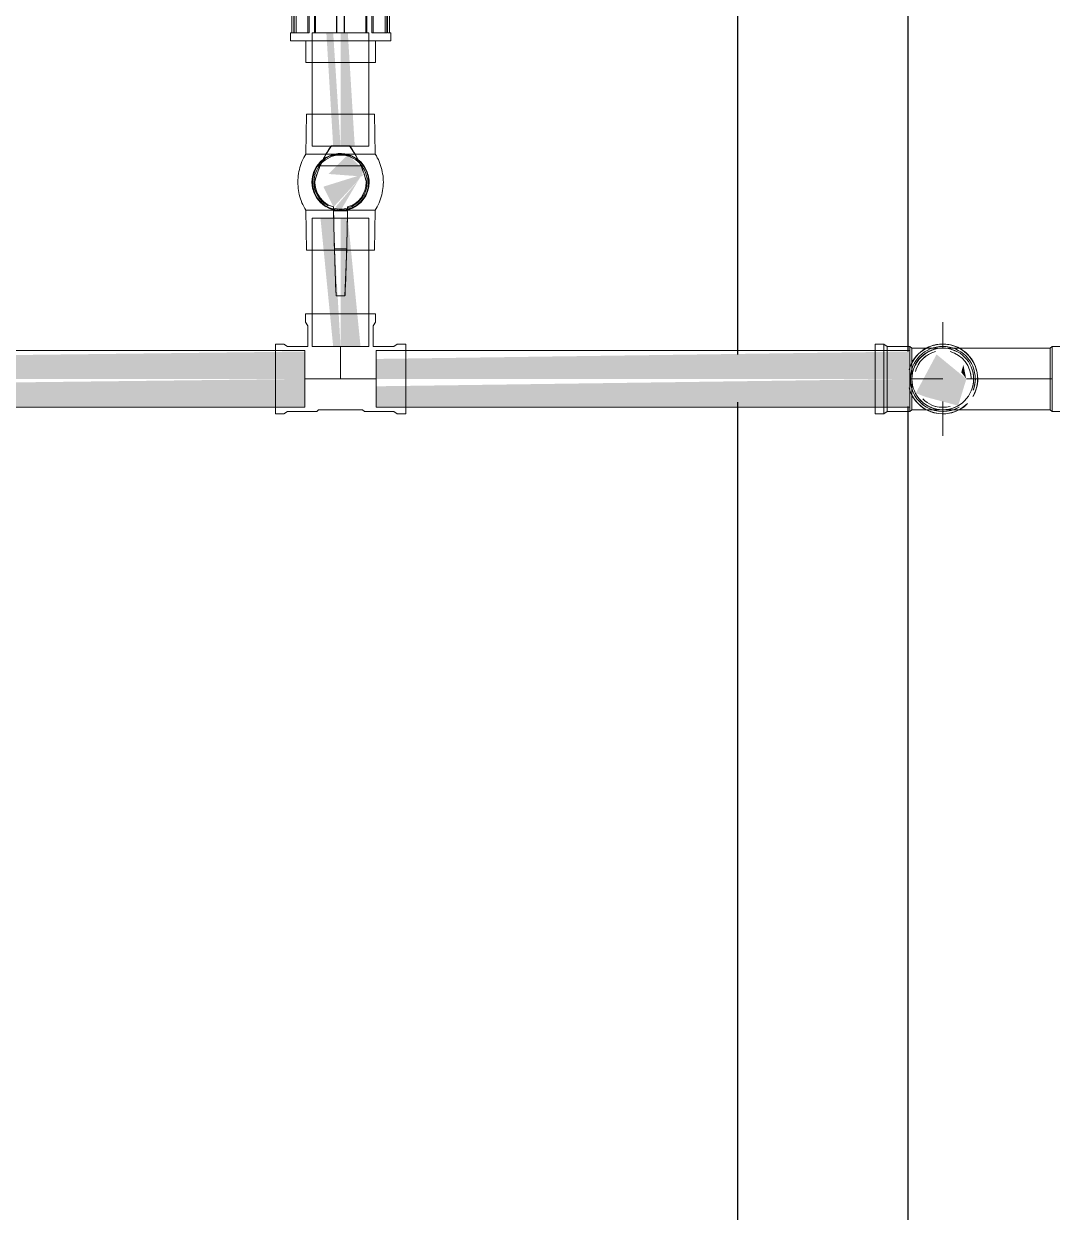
# Model space of a CAD drawing. Header units: metres. Extents: x 149 to 429, y -3 to 162.
# Drawn here: x 356.269 to 357.175, y 94.908 to 95.955 of the extents above; entities that cross this region are included whole.
import ezdxf

# ---------------------------------------------------------------- set-up
doc = ezdxf.new("R2010")
doc.units = ezdxf.units.M
doc.linetypes.add('Aligning Line', pattern=[0.012, 0.006, -0.006])
doc.layers.add('1053_ARQ_BASE_MATADOURO_dwg', color=7, linetype='Continuous', lineweight=5, true_color=0x767676)
for name, color, linetype, lineweight in [('A-PAREDE', 7, 'Continuous', 30), ('P-PIPE', 7, 'Continuous', 5), ('P-PIPE-CNTR', 7, 'Continuous', 5)]:
    doc.layers.add(name, color=color, linetype=linetype, lineweight=lineweight)

# ---------------------------------------------------------------- blocks, each defined once
blk = doc.blocks.new('AF_Soldavel_Curva 45_90 - Standard-V122-TÉRREO 1_20 - Dependente 2')
at = {"layer": 'P-PIPE'}
for p, q in [((150.7699, 95.6706), (150.7682, 95.6691)), ((150.7682, 95.642), (150.7682, 95.6691)), ((150.7958, 95.6706), (150.7699, 95.6706)), ((150.7699, 95.642), (150.7699, 95.6706)), ((150.7699, 95.642), (150.7699, 95.667)), ((150.7988, 95.6727), (150.7958, 95.6706)), ((150.7958, 95.642), (150.7958, 95.6706)), ((150.8063, 95.6727), (150.7988, 95.6727)), ((150.7988, 95.642), (150.7988, 95.6727)), ((150.8063, 95.642), (150.8063, 95.6727)), ((150.8063, 95.667), (150.8063, 95.642)), ((150.7682, 95.6148), (150.7682, 95.642)), ((150.7699, 95.6133), (150.7699, 95.642)), ((150.7699, 95.617), (150.7699, 95.642)), ((150.7958, 95.6133), (150.7958, 95.642)), ((150.7988, 95.6112), (150.7988, 95.642)), ((150.8063, 95.6112), (150.8063, 95.642)), ((150.8063, 95.642), (150.8063, 95.617)), ((150.7682, 95.6148), (150.7699, 95.6133)), ((150.7699, 95.6133), (150.7958, 95.6133)), ((150.7958, 95.6133), (150.7988, 95.6112)), ((150.7988, 95.6112), (150.8063, 95.6112))]:
    blk.add_line(p, q, dxfattribs=at)
at = {"layer": 'P-PIPE', "flags": 128}
for points in [[(150.6469, 95.6474), (150.6471, 95.6484), (150.6474, 95.6495), (150.6477, 95.6505), (150.6481, 95.6515), (150.6485, 95.6525), (150.6489, 95.6535), (150.6494, 95.6545), (150.6499, 95.6554), (150.6505, 95.6564), (150.6511, 95.6573), (150.6517, 95.6582), (150.6524, 95.659), (150.6531, 95.6599), (150.6538, 95.6607), (150.6546, 95.6614), (150.6553, 95.6622), (150.6562, 95.6629), (150.657, 95.6636), (150.6579, 95.6642), (150.6588, 95.6648), (150.6597, 95.6654), (150.6607, 95.6659), (150.6616, 95.6664), (150.6626, 95.6668), (150.6636, 95.6673), (150.6646, 95.6676), (150.6657, 95.668), (150.6667, 95.6683), (150.6678, 95.6685)], [(150.6772, 95.6691), (150.6783, 95.6691), (150.6795, 95.6691), (150.6809, 95.6691), (150.6825, 95.6691), (150.6842, 95.6691), (150.686, 95.6691), (150.6879, 95.6691), (150.69, 95.6691), (150.6922, 95.6691), (150.6945, 95.6691), (150.697, 95.6691), (150.6995, 95.6691), (150.7022, 95.6691), (150.705, 95.6691), (150.7078, 95.6691), (150.7108, 95.6691), (150.7139, 95.6691), (150.717, 95.6691), (150.7202, 95.6691), (150.7236, 95.6691), (150.7269, 95.6691), (150.7304, 95.6691), (150.7339, 95.6691), (150.7374, 95.6691), (150.741, 95.6691), (150.7447, 95.6691), (150.7484, 95.6691), (150.7521, 95.6691), (150.7559, 95.6691), (150.7596, 95.6691), (150.7634, 95.6691), (150.7672, 95.6691), (150.7682, 95.6691)], [(150.6556, 95.6215), (150.6548, 95.6223), (150.654, 95.623), (150.6533, 95.6238)], [(150.6735, 95.6148), (150.6724, 95.6148), (150.6713, 95.6149), (150.6702, 95.615), (150.6691, 95.6152), (150.6681, 95.6153), (150.667, 95.6156), (150.666, 95.6159), (150.6649, 95.6162), (150.6639, 95.6165), (150.6629, 95.617), (150.6619, 95.6174), (150.6609, 95.6179)], [(150.7682, 95.6148), (150.7644, 95.6148), (150.7606, 95.6148), (150.7569, 95.6148), (150.7531, 95.6148), (150.7494, 95.6148), (150.7457, 95.6148), (150.742, 95.6148), (150.7384, 95.6148), (150.7348, 95.6148), (150.7313, 95.6148), (150.7279, 95.6148), (150.7245, 95.6148), (150.7211, 95.6148), (150.7179, 95.6148), (150.7147, 95.6148), (150.7116, 95.6148), (150.7086, 95.6148), (150.7057, 95.6148), (150.7029, 95.6148), (150.7002, 95.6148), (150.6977, 95.6148), (150.6952, 95.6148), (150.6928, 95.6148), (150.6906, 95.6148), (150.6885, 95.6148), (150.6865, 95.6148), (150.6847, 95.6148), (150.6829, 95.6148), (150.6814, 95.6148), (150.6799, 95.6148), (150.6786, 95.6148), (150.6774, 95.6148), (150.6764, 95.6148), (150.6756, 95.6148), (150.6748, 95.6148), (150.6743, 95.6148), (150.6739, 95.6148), (150.6736, 95.6148), (150.6735, 95.6148)]]:
    blk.add_lwpolyline(points, dxfattribs=at)
at = {"layer": 'P-PIPE'}
for radius, start, end in [(0.0307, 0, 165), (0.0308, 0, 160), (0.0286, 0, 180), (0.0286, 0, 180), (0.0271, 100, 140), (0.0271, 60, 80), (0.025, 120, 165), (0.025, 120, 165), (0.025, 0, 15), (0.025, 0, 15), (0.0271, 0, 20), (0.0287, 180, 300), (0.0287, 180, 300), (0.0272, 340, 0), (0.0308, 330, 0), (0.0287, 340, 0), (0.0286, 340, 0), (0.0307, 340, 0), (0.0308, 195, 315), (0.0308, 200, 300), (0.0272, 240, 300), (0.025, 255, 285), (0.025, 255, 285)]:
    blk.add_arc((150.6735, 95.642), radius, start, end, dxfattribs=at)
blk = doc.blocks.new('Joelho 45_90 - Agua Fria_Soldavel - MEP - Tigre - Standard-V125-TÉRREO 1_20 - Dependente 2')
at = {"layer": 'P-PIPE', "true_color": 0x69503c}
blk.add_hatch(color=27, dxfattribs=at).paths.add_polyline_path([(150.687, 95.6184), (150.6943, 95.642), (150.668, 95.6636), (150.6497, 95.6294), (150.6588, 95.626), (150.6813, 95.62)])
at = {"layer": 'P-PIPE'}
for p, q in [((150.6214, 95.6727), (150.6139, 95.6727)), ((150.6139, 95.6727), (150.6139, 95.642)), ((150.6139, 95.6661), (150.6139, 95.667)), ((150.6139, 95.617), (150.6139, 95.667)), ((150.6244, 95.6706), (150.6214, 95.6727)), ((150.6214, 95.642), (150.6214, 95.6727)), ((150.6444, 95.6706), (150.6244, 95.6706)), ((150.6244, 95.642), (150.6244, 95.6706)), ((150.6461, 95.6691), (150.6444, 95.6706)), ((150.6444, 95.6706), (150.6444, 95.642)), ((150.6444, 95.642), (150.6444, 95.6706)), ((150.6444, 95.667), (150.6444, 95.6661)), ((150.6444, 95.667), (150.6444, 95.617)), ((150.6461, 95.642), (150.6461, 95.6691)), ((150.6461, 95.6691), (150.6461, 95.642)), ((150.6139, 95.642), (150.6139, 95.6112)), ((150.6214, 95.6112), (150.6214, 95.642)), ((150.6244, 95.6133), (150.6244, 95.642)), ((150.6444, 95.642), (150.6444, 95.6133)), ((150.6444, 95.6133), (150.6444, 95.642)), ((150.6461, 95.6148), (150.6461, 95.642)), ((150.6461, 95.642), (150.6461, 95.6148)), ((150.6139, 95.617), (150.6139, 95.6178)), ((150.6444, 95.6178), (150.6444, 95.617)), ((150.6444, 95.6133), (150.6461, 95.6148)), ((150.6139, 95.6112), (150.6214, 95.6112)), ((150.6214, 95.6112), (150.6244, 95.6133)), ((150.6244, 95.6133), (150.6444, 95.6133))]:
    blk.add_line(p, q, dxfattribs=at)
at = {"layer": 'P-PIPE', "flags": 128}
for points in [[(150.6734, 95.6691), (150.6734, 95.6691), (150.6733, 95.6691), (150.6731, 95.6691), (150.6729, 95.6691), (150.6727, 95.6691), (150.6724, 95.6691), (150.6721, 95.6691), (150.6717, 95.6691), (150.6713, 95.6691), (150.6709, 95.6691), (150.6704, 95.6691), (150.6698, 95.6691), (150.6693, 95.6691), (150.6687, 95.6691), (150.668, 95.6691), (150.6674, 95.6691), (150.6667, 95.6691), (150.6659, 95.6691), (150.6652, 95.6691), (150.6644, 95.6691), (150.6635, 95.6691), (150.6627, 95.6691), (150.6618, 95.6691), (150.6609, 95.6691), (150.6599, 95.6691), (150.659, 95.6691), (150.658, 95.6691), (150.657, 95.6691), (150.656, 95.6691), (150.655, 95.6691), (150.6539, 95.6691), (150.6529, 95.6691), (150.6518, 95.6691), (150.6507, 95.6691), (150.6496, 95.6691), (150.6486, 95.6691), (150.6475, 95.6691), (150.6464, 95.6691), (150.6461, 95.6691)], [(150.6461, 95.6148), (150.6472, 95.6148), (150.6483, 95.6148), (150.6493, 95.6148), (150.6504, 95.6148), (150.6515, 95.6148), (150.6526, 95.6148), (150.6536, 95.6148), (150.6547, 95.6148), (150.6557, 95.6148), (150.6567, 95.6148), (150.6577, 95.6148), (150.6587, 95.6148), (150.6597, 95.6148), (150.6606, 95.6148), (150.6615, 95.6148), (150.6624, 95.6148), (150.6633, 95.6148), (150.6641, 95.6148), (150.6649, 95.6148), (150.6657, 95.6148), (150.6665, 95.6148), (150.6672, 95.6148), (150.6679, 95.6148), (150.6685, 95.6148), (150.6691, 95.6148), (150.6697, 95.6148), (150.6702, 95.6148), (150.6707, 95.6148), (150.6712, 95.6148), (150.6716, 95.6148), (150.672, 95.6148), (150.6723, 95.6148), (150.6726, 95.6148), (150.6729, 95.6148), (150.6731, 95.6148), (150.6732, 95.6148), (150.6734, 95.6148), (150.6734, 95.6148), (150.6735, 95.6148)]]:
    blk.add_lwpolyline(points, dxfattribs=at)
at = {"layer": 'P-PIPE'}
for radius, start, end in [(0.0307, 0, 165), (0.0307, 0, 160), (0.0286, 0, 180), (0.0286, 0, 180), (0.0286, 0, 180), (0.0272, 0, 180), (0.0272, 0, 180), (0.025, 105, 165), (0.025, 0, 75), (0.025, 120, 165), (0.025, 0, 15), (0.0287, 180, 195), (0.0287, 180, 300), (0.0286, 180, 195), (0.0272, 180, 0), (0.0272, 180, 0), (0.0307, 330, 0), (0.0286, 340, 0), (0.0286, 345, 0), (0.0286, 345, 0), (0.0307, 340, 0), (0.0307, 195, 315), (0.0308, 200, 300), (0.025, 225, 270), (0.0287, 225, 300), (0.0287, 225, 300), (0.025, 255, 270), (0.025, 270, 285), (0.025, 270, 285)]:
    blk.add_arc((150.6735, 95.642), radius, start, end, dxfattribs=at)
blk = doc.blocks.new('AF_Registro Esfera VS Compacto - Soldável - 50 mm-3437326-TÉRREO 1_20 - Dependente 2')
at = {"layer": 'P-PIPE', "lineweight": 15, "true_color": 0x69503c}
blk.add_hatch(color=27, dxfattribs=at).paths.add_polyline_path([(-0.0252, 0), (0.0102, -0.0207), (0.0243, -0.0065), (0.0072, 0.0106), (0.005, -0.0186), (-0.0219, 0.0044)])
at = {"layer": 'P-PIPE', "lineweight": 15, "true_color": 0xce4f00}
blk.add_hatch(color=32, dxfattribs=at).paths.add_polyline_path([(-0.0219, 0.0062), (0.0072, -0.0207), (-0.004, 0.0151), (-0.0195, 0.0074)])
at = {"layer": 'P-PIPE', "color": 4, "lineweight": 15, "true_color": 0x00ffff}
for p, q in [((-0.0247, 0.0306), (-0.0599, 0.0299)), ((-0.0599, 0.0299), (-0.0599, 0)), ((-0.0599, -0.025), (-0.0599, 0.025)), ((-0.0599, 0.0177), (-0.0599, 0.025)), ((-0.0317, 0.025), (-0.0317, -0.025)), ((-0.0317, 0.025), (-0.0317, 0.0177)), ((-0.0247, 0.0079), (-0.0247, 0.0306)), ((-0.0247, 0.0291), (-0.0247, 0)), ((-0.0247, 0.0291), (-0.0247, 0)), ((0.0599, 0.0299), (0.0247, 0.0306)), ((0.0247, 0.0306), (0.0247, 0)), ((0.0247, 0), (0.0247, 0.0291)), ((0.0247, 0), (0.0247, 0.0291)), ((0.0317, -0.025), (0.0317, 0.025)), ((0.0317, 0.0125), (0.0317, 0.025)), ((0.0599, 0), (0.0599, 0.0299)), ((0.0599, 0.025), (0.0599, 0.0125)), ((0.0599, 0.025), (0.0599, -0.025)), ((0.0143, -0.018), (0.0143, 0.018)), ((-0.1, 0.0039), (-0.1, -0.0039)), ((-0.1, 0.0039), (-0.1, -0.0039)), ((-0.0588, 0.0054), (-0.0588, -0.0054)), ((-0.0252, -0.0062), (-0.0252, 0.0062)), ((-0.0248, -0.0062), (-0.0248, 0.0062)), ((-0.0248, 0.0062), (-0.023, 0.0062)), ((-0.0227, 0.0062), (-0.0219, 0.0062)), ((0.032, 0.008), (0.032, -0.008)), ((0.032, 0.008), (0.032, -0.008)), ((-0.0599, 0), (-0.0599, -0.0299)), ((-0.023, -0.0062), (-0.0248, -0.0062)), ((-0.0247, 0), (-0.0247, -0.0291)), ((-0.0247, 0), (-0.0247, -0.0291)), ((-0.0247, -0.0306), (-0.0247, -0.0079)), ((-0.0219, -0.0062), (-0.0227, -0.0062)), ((0.0247, -0.0291), (0.0247, 0)), ((0.0247, -0.0291), (0.0247, 0)), ((0.0247, 0), (0.0247, -0.0306)), ((0.0599, -0.0299), (0.0599, 0)), ((-0.0599, -0.025), (-0.0599, -0.0177)), ((-0.0317, -0.0177), (-0.0317, -0.025)), ((0.0317, -0.025), (0.0317, -0.0125)), ((0.0599, -0.0125), (0.0599, -0.025)), ((-0.0599, -0.0299), (-0.0247, -0.0306)), ((0.0247, -0.0306), (0.0599, -0.0299))]:
    blk.add_line(p, q, dxfattribs=at)
at = {"layer": 'P-PIPE', "color": 4, "lineweight": 15, "true_color": 0x00ffff, "flags": 128}
for points in [[(-0.0247, 0.0306), (-0.0231, 0.0316), (-0.0215, 0.0324), (-0.0198, 0.0333), (-0.0181, 0.034), (-0.0163, 0.0347), (-0.0146, 0.0353), (-0.0128, 0.0359), (-0.011, 0.0364), (-0.0092, 0.0368), (-0.0073, 0.0371), (-0.0055, 0.0374), (-0.0036, 0.0375), (-0.0018, 0.0376), (0.0001, 0.0377), (0.002, 0.0376), (0.0038, 0.0375), (0.0057, 0.0373), (0.0075, 0.0371), (0.0094, 0.0367), (0.0112, 0.0363), (0.013, 0.0358), (0.0148, 0.0353), (0.0165, 0.0346), (0.0183, 0.034), (0.02, 0.0332), (0.0216, 0.0324), (0.0233, 0.0315), (0.0247, 0.0306)], [(0.0143, 0.018), (0.0234, 0.0135), (0.032, 0.008)], [(-0.0588, 0.0054), (-0.0794, 0.0047), (-0.1, 0.0039)], [(-0.0248, 0.0062), (-0.025, 0.0062), (-0.0252, 0.0062)], [(-0.023, 0.0062), (-0.0228, 0.0062), (-0.0227, 0.0062)], [(-0.1, -0.0039), (-0.0794, -0.0047), (-0.0588, -0.0054)], [(-0.0252, -0.0062), (-0.025, -0.0062), (-0.0248, -0.0062)], [(-0.0227, -0.0062), (-0.0228, -0.0062), (-0.023, -0.0062)], [(0.032, -0.008), (0.0234, -0.0135), (0.0143, -0.018)], [(0.0247, -0.0306), (0.0231, -0.0316), (0.0215, -0.0324), (0.0198, -0.0333), (0.0181, -0.034), (0.0163, -0.0347), (0.0146, -0.0353), (0.0128, -0.0359), (0.011, -0.0364), (0.0092, -0.0368), (0.0073, -0.0371), (0.0055, -0.0374), (0.0036, -0.0375), (0.0018, -0.0376), (-0.0001, -0.0377), (-0.002, -0.0376), (-0.0038, -0.0375), (-0.0057, -0.0373), (-0.0075, -0.0371), (-0.0094, -0.0367), (-0.0112, -0.0363), (-0.013, -0.0358), (-0.0148, -0.0353), (-0.0165, -0.0346), (-0.0183, -0.034), (-0.02, -0.0332), (-0.0216, -0.0324), (-0.0233, -0.0315), (-0.0247, -0.0306)]]:
    blk.add_lwpolyline(points, dxfattribs=at)
at = {"layer": 'P-PIPE', "color": 4, "lineweight": 15, "true_color": 0x00ffff}
for centre, radius, start, end in [((0, 0), 0.0252, 90, 270), ((0, 0), 0.0247, 90, 270), ((0, 0), 0.0227, 90, 164.0827), ((0, 0), 0.0235, 90, 152.2103), ((0, 0), 0.0227, 90, 149.2662), ((0, 0), 0.0252, 90, 105), ((0, 0), 0.0252, 345, 90), ((0, 0), 0.0252, 270, 90), ((0, 0), 0.0247, 270, 90), ((0, 0), 0.0235, 47.401, 90), ((-0.0213, -0.0657), 0.091, 66.9759, 76.4478), ((-0.0213, -0.0657), 0.091, 65.8457, 76.4478), ((0, 0), 0.0252, 135, 150), ((0, 0), 0.0238, 314.5825, 45.4175), ((-0.0213, -0.0657), 0.091, 54.1178, 65.2999), ((0.0326, -3.1755), 3.1822, 90.9798, 92.3874), ((0, 0), 0.0238, 164.8532, 195.1469), ((0.0326, 3.1759), 3.1826, 267.613, 269.0204), ((0, 0), 0.0252, 195, 270), ((0, 0), 0.0235, 195.3478, 270), ((0, 0), 0.0227, 195.9174, 270), ((0, 0), 0.0227, 195.9174, 270), ((-0.0213, 0.0657), 0.091, 294.7001, 305.8822), ((-0.0213, 0.0657), 0.091, 283.5522, 294.1543), ((0, 0), 0.0235, 270, 312.599), ((-0.0213, 0.0657), 0.091, 283.5522, 293.0241), ((0, 0), 0.0252, 270, 285)]:
    blk.add_arc(centre, radius, start, end, dxfattribs=at)
for centre, major_axis, start_param, end_param in [((0.0326, -3.183), (0, 3.1897), 0.01813, 0.028664), ((0.0326, 3.1834), (0, 3.1901), 3.112933, 3.123466)]:
    blk.add_ellipse(centre, major_axis=major_axis, ratio=0.998823, start_param=start_param, end_param=end_param, dxfattribs=at)
for points in [[(0.0167, 0.0169), (0.0166, 0.017), (0.0163, 0.0171), (0.016, 0.0172), (0.0159, 0.0173)], [(0.0159, -0.0173), (0.016, -0.0172), (0.0163, -0.0171), (0.0166, -0.017), (0.0167, -0.0169)]]:
    blk.add_open_spline(points, degree=3, dxfattribs=at)
blk = doc.blocks.new('AF_Soldavel_Uniao - Standard-3997284-TÉRREO 1_20 - Dependente 2')
at = {"layer": 'P-PIPE', "color": 4, "lineweight": 15, "true_color": 0x00ffff}
for p, q in [((-0.008, 0.0442), (-0.015, 0.0442)), ((-0.015, 0.0442), (-0.015, -0.0442)), ((-0.015, 0.0442), (-0.015, 0.0114)), ((-0.008, 0.043), (-0.008, 0.0442)), ((-0.008, 0.043), (-0.008, 0.0442)), ((-0.008, 0.043), (-0.008, 0.0413)), ((-0.008, 0.0413), (-0.008, 0.043)), ((-0.008, 0.043), (0.015, 0.043)), ((0.015, 0.043), (-0.008, 0.043)), ((-0.008, 0.0424), (-0.008, 0.0413)), ((0.015, 0.0408), (0.015, 0.043)), ((0.015, 0.0413), (0.015, 0.043)), ((0.015, 0.043), (0.015, 0.0413)), ((0.015, 0.0408), (0.015, 0.043)), ((0.015, 0.0424), (0.015, 0.0413)), ((0.015, 0.0413), (-0.008, 0.0413)), ((-0.008, 0.0413), (0.015, 0.0413)), ((-0.008, 0.0392), (-0.008, 0.0408)), ((-0.008, 0.0408), (-0.008, 0.0392)), ((-0.008, 0.0287), (-0.008, 0.0408)), ((0.015, 0.0408), (-0.008, 0.0408)), ((-0.008, 0.0408), (0.015, 0.0408)), ((-0.008, 0.0287), (-0.008, 0.0408)), ((-0.008, 0.0392), (-0.008, 0.0276)), ((-0.008, 0.0392), (-0.008, 0.0276)), ((-0.008, 0.0392), (0.015, 0.0392)), ((-0.008, 0.0392), (0.015, 0.0392)), ((0.015, 0.0408), (0.015, 0.0392)), ((0.015, 0.0392), (0.015, 0.0408)), ((0.015, 0.0392), (0.015, 0.0276)), ((0.015, 0.0392), (0.015, 0.0276)), ((-0.015, 0.0307), (-0.034, 0.0307)), ((-0.034, 0.0307), (-0.034, -0.0307)), ((-0.034, 0.0307), (-0.034, 0.0153)), ((-0.034, -0.025), (-0.034, 0.025)), ((-0.034, 0.0125), (-0.034, 0.025)), ((-0.015, 0.0307), (-0.015, -0.0307)), ((-0.015, 0.0307), (-0.015, 0.0153)), ((-0.008, 0.0287), (-0.008, 0.0276)), ((-0.008, 0.0276), (-0.008, 0.0287)), ((-0.008, 0.0287), (0.015, 0.0287)), ((0.015, 0.0287), (-0.008, 0.0287)), ((0.015, 0.0276), (-0.008, 0.0276)), ((0.015, 0.0276), (-0.008, 0.0276)), ((-0.008, 0.025), (-0.008, -0.025)), ((-0.008, 0.025), (-0.008, 0.0125)), ((-0.008, 0.0222), (-0.008, 0.0231)), ((-0.008, 0.0231), (-0.008, 0.0222)), ((-0.008, 0.0035), (-0.008, 0.0231)), ((0.015, 0.0231), (-0.008, 0.0231)), ((-0.008, 0.0231), (0.015, 0.0231)), ((-0.008, 0.0137), (-0.008, 0.0231)), ((-0.008, 0.0222), (-0.008, 0.0033)), ((-0.008, 0.0222), (-0.008, 0.0131)), ((0.015, 0.0222), (-0.008, 0.0222)), ((-0.008, 0.0222), (0.015, 0.0222)), ((0.008, -0.025), (0.008, 0.025)), ((0.008, -0.025), (0.008, 0.025)), ((0.034, 0.0307), (0.015, 0.0307)), ((0.015, 0.0307), (0.015, -0.0307)), ((0.015, 0.0307), (0.015, -0.0307)), ((0.015, 0.0231), (0.015, 0.0287)), ((0.015, 0.0276), (0.015, 0.0287)), ((0.015, 0.0287), (0.015, 0.0276)), ((0.015, 0.0231), (0.015, 0.0287)), ((0.015, 0.0231), (0.015, 0.0222)), ((0.015, 0.0222), (0.015, 0.0231)), ((0.015, 0.0222), (0.015, 0.0033)), ((0.015, 0.0222), (0.015, 0.0033)), ((0.034, -0.0307), (0.034, 0.0307)), ((0.034, -0.0307), (0.034, 0.0307)), ((0.034, 0.025), (0.034, -0.025)), ((0.034, 0.025), (0.034, -0.025)), ((-0.008, 0.0035), (-0.008, 0.0033)), ((-0.008, 0.0035), (0.015, 0.0035)), ((0.015, 0.0035), (-0.008, 0.0035)), ((-0.008, 0.0033), (0.015, 0.0033)), ((0.015, 0.0033), (-0.008, 0.0033)), ((0.015, -0.0035), (0.015, 0.0035)), ((0.015, 0.0033), (0.015, 0.0035)), ((0.015, 0.0035), (0.015, 0.0033)), ((0.015, -0.0035), (0.015, 0.0035)), ((-0.008, -0.0033), (-0.008, -0.0035)), ((-0.008, -0.0033), (-0.008, -0.0222)), ((0.015, -0.0033), (-0.008, -0.0033)), ((0.015, -0.0033), (-0.008, -0.0033)), ((-0.008, -0.0231), (-0.008, -0.0035)), ((0.015, -0.0035), (-0.008, -0.0035)), ((-0.008, -0.0035), (0.015, -0.0035)), ((0.015, -0.0033), (0.015, -0.0222)), ((0.015, -0.0035), (0.015, -0.0033)), ((0.015, -0.0033), (0.015, -0.0035)), ((0.015, -0.0033), (0.015, -0.0222)), ((-0.034, -0.025), (-0.034, -0.0125)), ((-0.034, -0.0154), (-0.034, -0.0307)), ((-0.015, -0.0114), (-0.015, -0.0442)), ((-0.015, -0.0154), (-0.015, -0.0307)), ((-0.008, -0.0125), (-0.008, -0.025)), ((-0.008, -0.0131), (-0.008, -0.0222)), ((-0.008, -0.0231), (-0.008, -0.0137)), ((-0.034, -0.0307), (-0.015, -0.0307)), ((-0.008, -0.0231), (-0.008, -0.0222)), ((-0.008, -0.0222), (-0.008, -0.0231)), ((-0.008, -0.0222), (0.015, -0.0222)), ((-0.008, -0.0222), (0.015, -0.0222)), ((-0.008, -0.0231), (0.015, -0.0231)), ((0.015, -0.0231), (-0.008, -0.0231)), ((-0.008, -0.0287), (-0.008, -0.0276)), ((-0.008, -0.0276), (-0.008, -0.0392)), ((-0.008, -0.0276), (-0.008, -0.0392)), ((-0.008, -0.0276), (-0.008, -0.0287)), ((-0.008, -0.0276), (0.015, -0.0276)), ((-0.008, -0.0276), (0.015, -0.0276)), ((-0.008, -0.0408), (-0.008, -0.0287)), ((0.015, -0.0287), (-0.008, -0.0287)), ((-0.008, -0.0287), (0.015, -0.0287)), ((-0.008, -0.0408), (-0.008, -0.0287)), ((0.015, -0.0222), (0.015, -0.0231)), ((0.015, -0.0231), (0.015, -0.0222)), ((0.015, -0.0287), (0.015, -0.0231)), ((0.015, -0.0287), (0.015, -0.0231)), ((0.015, -0.0276), (0.015, -0.0392)), ((0.015, -0.0287), (0.015, -0.0276)), ((0.015, -0.0276), (0.015, -0.0287)), ((0.015, -0.0276), (0.015, -0.0392)), ((0.015, -0.0307), (0.034, -0.0307)), ((-0.008, -0.0392), (-0.008, -0.0408)), ((-0.008, -0.0408), (-0.008, -0.0392)), ((0.015, -0.0392), (-0.008, -0.0392)), ((0.015, -0.0392), (-0.008, -0.0392)), ((-0.008, -0.0408), (0.015, -0.0408)), ((0.015, -0.0408), (-0.008, -0.0408)), ((-0.008, -0.043), (-0.008, -0.0413)), ((-0.008, -0.0413), (-0.008, -0.0424)), ((-0.008, -0.0413), (-0.008, -0.043)), ((-0.008, -0.0413), (0.015, -0.0413)), ((-0.008, -0.0413), (0.015, -0.0413)), ((0.015, -0.0392), (0.015, -0.0408)), ((0.015, -0.0408), (0.015, -0.0392)), ((0.015, -0.043), (0.015, -0.0408)), ((0.015, -0.043), (0.015, -0.0408)), ((0.015, -0.0413), (0.015, -0.043)), ((0.015, -0.0413), (0.015, -0.0424)), ((0.015, -0.043), (0.015, -0.0413)), ((-0.015, -0.0442), (-0.008, -0.0442)), ((-0.008, -0.0442), (-0.008, -0.043)), ((0.015, -0.043), (-0.008, -0.043)), ((-0.008, -0.043), (0.015, -0.043)), ((-0.008, -0.0442), (-0.008, -0.043))]:
    blk.add_line(p, q, dxfattribs=at)
blk = doc.blocks.new('1053_ARQ_BASE_MATADOURO_dwg_arq geral tgov-4039641-TÉRREO 1_20 - Dependente 2')
at = {"layer": 'A-PAREDE', "color": 253, "true_color": 0xaaaaaa}
blk.add_line((20.2829, 13.0353), (20.2829, 12.4776), dxfattribs=at)
at = {"layer": 'A-PAREDE', "color": 253, "true_color": 0xaaaaaa, "flags": 128}
for points in [[(17.2329, 13.6559), (20.4329, 13.6559), (20.4329, 12.4801)], [(20.4329, 12.4318), (20.4329, 10.4559), (17.2329, 10.4559), (17.2329, 13.6559)], [(20.2829, 12.4356), (20.2829, 10.7559), (20.1329, 10.6059)]]:
    blk.add_lwpolyline(points, dxfattribs=at)
blk = doc.blocks.new('1053_ARQ_BASE_MATADOURO_dwg-3625622-TÉRREO 1_20 - Dependente 2')
blk.add_blockref('1053_ARQ_BASE_MATADOURO_dwg_arq geral tgov-4039641-TÉRREO 1_20 - Dependente 2', (130.2098, 83.186))

msp = doc.modelspace()

# ---------------------------------------------------------------- hatches: boundary and pattern name
at = {"layer": 'P-PIPE', "true_color": 0x69503c}
for points in [[(356.5478, 95.847), (356.5413, 95.9468), (356.5353, 95.9468), (356.5413, 95.847)], [(356.5542, 95.847), (356.5603, 95.847), (356.5542, 95.9468), (356.5478, 95.9468), (356.5478, 95.847)], [(356.5478, 95.6705), (356.5413, 95.7836), (356.5301, 95.7836), (356.5413, 95.6705)], [(356.5542, 95.6705), (356.5654, 95.6705), (356.5542, 95.7836), (356.5478, 95.7836), (356.5478, 95.6705)], [(356.5163, 95.642), (356.5163, 95.6661), (355.9769, 95.6596), (355.9769, 95.642)], [(357.0494, 95.642), (357.0494, 95.6661), (356.5793, 95.6596), (356.5793, 95.642)], [(357.0991, 95.6423), (357.0966, 95.6545), (357.0948, 95.6478)], [(356.5163, 95.6178), (356.5163, 95.642), (355.9769, 95.6355), (355.9769, 95.6178)], [(357.0494, 95.6178), (357.0494, 95.642), (356.5793, 95.6355), (356.5793, 95.6178)]]:
    msp.add_hatch(color=27, dxfattribs=at).paths.add_polyline_path(points)

# ---------------------------------------------------------------- linework, layer by layer
at = {"layer": 'P-PIPE', "color": 4, "lineweight": 15, "true_color": 0x00ffff}
for p, q in [((356.5228, 95.9468), (356.5228, 95.847)), ((356.5728, 95.9468), (356.5228, 95.9468)), ((356.5728, 95.847), (356.5728, 95.9468)), ((356.5228, 95.847), (356.5728, 95.847)), ((356.5228, 95.7836), (356.5228, 95.6705)), ((356.5728, 95.7836), (356.5228, 95.7836)), ((356.5728, 95.6705), (356.5728, 95.7836)), ((356.5228, 95.6705), (356.5728, 95.6705))]:
    msp.add_line(p, q, dxfattribs=at)
at = {"layer": 'P-PIPE'}
for p, q in [((356.517, 95.6994), (356.517, 95.6919)), ((356.5324, 95.6994), (356.517, 95.6994)), ((356.5785, 95.6994), (356.517, 95.6994)), ((356.5228, 95.6994), (356.5728, 95.6994)), ((356.5228, 95.6994), (356.5301, 95.6994)), ((356.5785, 95.6994), (356.5631, 95.6994)), ((356.5654, 95.6994), (356.5728, 95.6994)), ((356.5785, 95.6919), (356.5785, 95.6994)), ((356.517, 95.6919), (356.5191, 95.6889)), ((356.5191, 95.6889), (356.5191, 95.6706)), ((356.5764, 95.6889), (356.5785, 95.6919)), ((356.5764, 95.6706), (356.5764, 95.6889)), ((356.5163, 95.667), (355.9769, 95.667)), ((356.4979, 95.6727), (356.4904, 95.6727)), ((356.4904, 95.6727), (356.4904, 95.6686)), ((356.4904, 95.6727), (356.4904, 95.6112)), ((356.4904, 95.6661), (356.4904, 95.667)), ((356.4904, 95.617), (356.4904, 95.667)), ((356.5009, 95.6706), (356.4979, 95.6727)), ((356.5191, 95.6706), (356.5009, 95.6706)), ((356.5163, 95.667), (356.5163, 95.617)), ((356.5163, 95.667), (356.5163, 95.6661)), ((356.5163, 95.617), (356.5163, 95.667)), ((356.5301, 95.6705), (356.5228, 95.6705)), ((356.5728, 95.6705), (356.5228, 95.6705)), ((356.5728, 95.6705), (356.5654, 95.6705)), ((356.5947, 95.6706), (356.5764, 95.6706)), ((357.0494, 95.667), (356.5793, 95.667)), ((356.5793, 95.667), (356.5793, 95.6178)), ((356.5793, 95.617), (356.5793, 95.667)), ((356.5793, 95.6661), (356.5793, 95.667)), ((356.5977, 95.6727), (356.5947, 95.6706)), ((356.6052, 95.6727), (356.5977, 95.6727)), ((356.6052, 95.6686), (356.6052, 95.6727)), ((356.6052, 95.6112), (356.6052, 95.6727)), ((356.6052, 95.667), (356.6052, 95.617)), ((356.6052, 95.667), (356.6052, 95.6661)), ((357.0494, 95.617), (357.0494, 95.667)), ((355.9769, 95.617), (356.5163, 95.617)), ((356.4904, 95.617), (356.4904, 95.6178)), ((356.4904, 95.6153), (356.4904, 95.6112)), ((356.5163, 95.6178), (356.5163, 95.617)), ((356.5268, 95.6133), (356.5285, 95.6148)), ((356.5285, 95.6148), (356.5478, 95.6148)), ((356.5478, 95.6148), (356.5671, 95.6148)), ((356.5671, 95.6148), (356.5688, 95.6133)), ((356.5793, 95.6178), (356.5793, 95.617)), ((356.5793, 95.617), (356.5793, 95.6178)), ((356.5793, 95.617), (357.0494, 95.617)), ((356.6052, 95.6178), (356.6052, 95.617)), ((356.6052, 95.6112), (356.6052, 95.6153)), ((356.4904, 95.6112), (356.4979, 95.6112)), ((356.4979, 95.6112), (356.5009, 95.6133)), ((356.5009, 95.6133), (356.5268, 95.6133)), ((356.5688, 95.6133), (356.5947, 95.6133)), ((356.5947, 95.6133), (356.5977, 95.6112)), ((356.5977, 95.6112), (356.6052, 95.6112))]:
    msp.add_line(p, q, dxfattribs=at)
at = {"layer": 'P-PIPE', "linetype": 'Aligning Line', "lineweight": 15}
msp.add_line((357.1749, 95.667), (357.1749, 95.617), dxfattribs=at)
at = {"layer": 'P-PIPE'}
for start, end in [(105, 165), (0, 75), (120, 165), (0, 15), (225, 270), (255, 270), (270, 285), (270, 285)]:
    msp.add_arc((357.0785, 95.642), 0.025, start, end, dxfattribs=at)
at = {"layer": 'P-PIPE-CNTR'}
for p, q in [((357.0785, 95.6691), (357.0785, 95.692)), ((356.5478, 95.6705), (356.5478, 95.642)), ((356.5793, 95.642), (356.5163, 95.642)), ((357.0511, 95.642), (357.0494, 95.642)), ((357.0511, 95.642), (357.0494, 95.642)), ((357.0511, 95.642), (357.0785, 95.642)), ((357.0993, 95.642), (357.1285, 95.642)), ((357.1063, 95.642), (357.1732, 95.642)), ((357.1732, 95.642), (357.1749, 95.642)), ((357.1732, 95.642), (357.1749, 95.642)), ((357.0785, 95.592), (357.0785, 95.6221))]:
    msp.add_line(p, q, dxfattribs=at)

# ---------------------------------------------------------------- block references
at = {"layer": '1053_ARQ_BASE_MATADOURO_dwg', "color": 253, "true_color": 0xaaaaaa}
msp.add_blockref('1053_ARQ_BASE_MATADOURO_dwg-3625622-TÉRREO 1_20 - Dependente 2', (206.405, 0), dxfattribs=at)
at = {"layer": 'P-PIPE', "color": 4, "lineweight": 15, "true_color": 0x00ffff, "rotation": 90}
for name, p in [('AF_Soldavel_Uniao - Standard-3997284-TÉRREO 1_20 - Dependente 2', (356.5478, 95.9548)), ('AF_Registro Esfera VS Compacto - Soldável - 50 mm-3437326-TÉRREO 1_20 - Dependente 2', (356.5478, 95.8153))]:
    msp.add_blockref(name, p, dxfattribs=at)
at = {"layer": 'P-PIPE'}
for name in ['Joelho 45_90 - Agua Fria_Soldavel - MEP - Tigre - Standard-V125-TÉRREO 1_20 - Dependente 2', 'AF_Soldavel_Curva 45_90 - Standard-V122-TÉRREO 1_20 - Dependente 2']:
    msp.add_blockref(name, (206.405, 0), dxfattribs=at)

doc.saveas('drawing.dxf')
